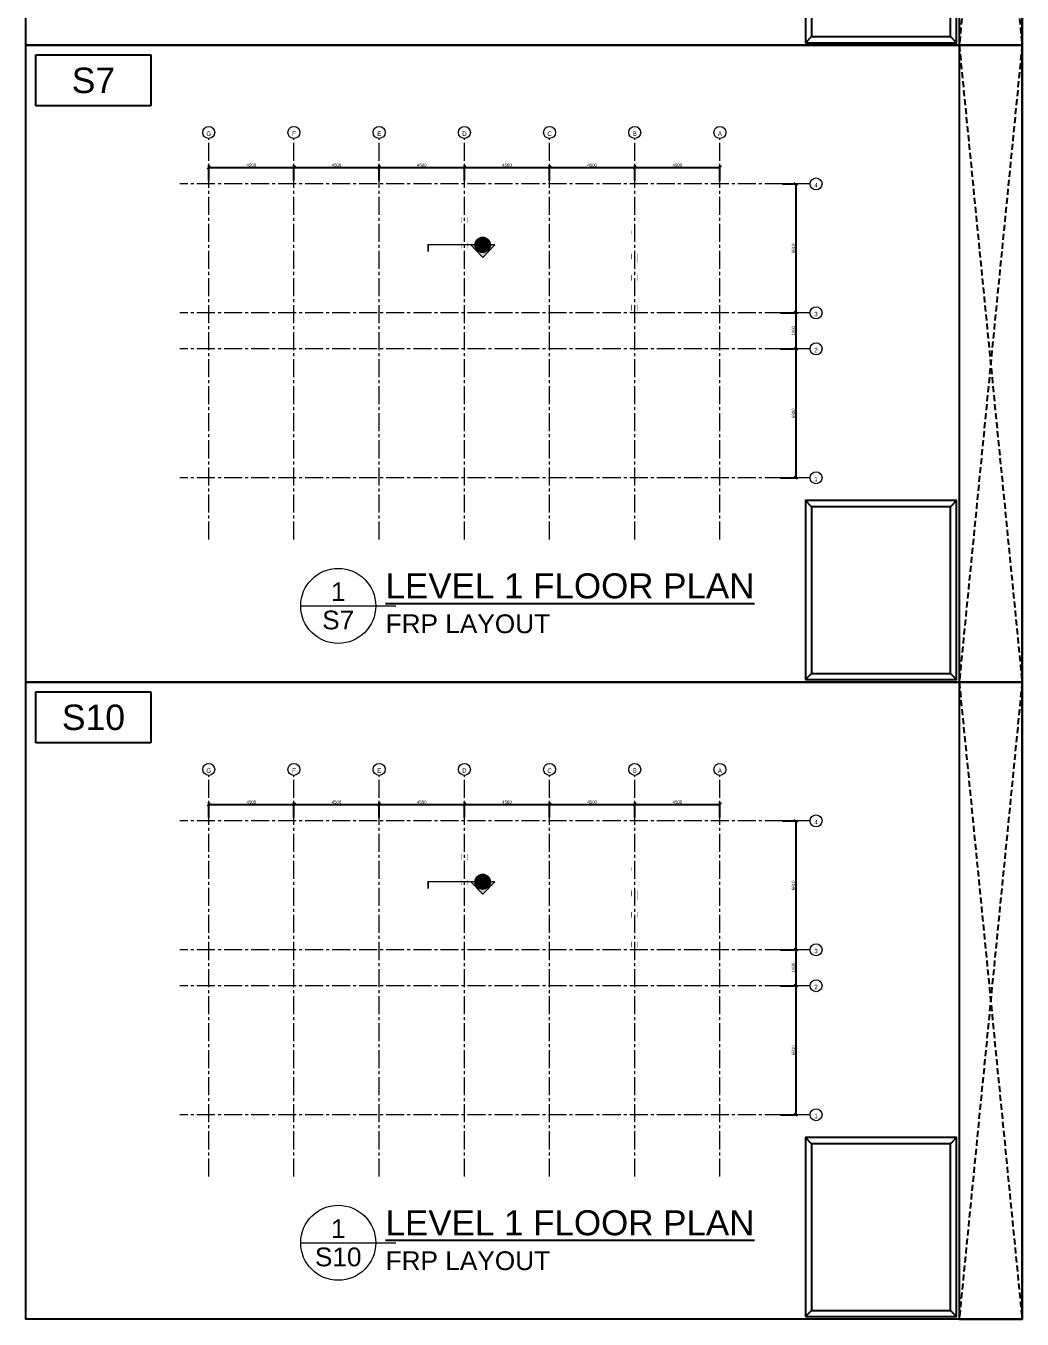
# Model space of a CAD drawing. Header units: inches. Extents: x 1159 to 9559, y -3650 to 1829.
# Drawn here: x 3343 to 5415, y -3650 to -961 of the extents above; entities that cross this region are included whole.
import ezdxf
from ezdxf.enums import TextEntityAlignment as Align

# ---------------------------------------------------------------- set-up
doc = ezdxf.new("R2010")
doc.units = ezdxf.units.IN
doc.header["$MEASUREMENT"] = 0
doc.header["$PDMODE"] = 3
doc.linetypes.add('CENTER2', pattern=[1.125, 0.75, -0.125, 0.125, -0.125])
doc.linetypes.add('HIDDEN', pattern=[0.375, 0.25, -0.125])
doc.layers.get('Defpoints').update_dxf_attribs({"color": 190})
for name, color, linetype, lineweight in [('S-GRID-IDEN', 1, 'Continuous', 9), ('STN-ANNO-TEXT', 3, 'Continuous', 20), ('STN-ANNO-TITL-TEXT', 7, 'Continuous', 25), ('STN-DIM-2', 142, 'Continuous', 13), ('STN-FRP', 5, 'Continuous', 20), ('STN-GRID-ID', 6, 'Continuous', 20), ('STN-GRID-LINE', 10, 'CENTER2', 13), ('STN-HATCH', 253, 'Continuous', 9)]:
    doc.layers.add(name, color=color, linetype=linetype, lineweight=lineweight)
doc.layers.add('Sheetnumber', color=90, linetype='Continuous', plot=False)
doc.layers.add('STN-VPORT', color=30, linetype='Continuous', plot=False)
doc.styles.add('96', font='swiss.ttf', dxfattribs={"height": 6})
doc.styles.add('Arial Narrow', font='ARIALN.TTF', dxfattribs={"height": 18.75})
doc.styles.add('Arial Narrow_1_50', font='ARIALN.TTF', dxfattribs={"height": 6})
doc.styles.add('DIMENSIONS', font='swiss.ttf')
doc.dimstyles.new('SSA_Dimension_Style_50', dxfattribs={"dimscale": 12, "dimtxt": 6.25, "dimasz": 0.520833, "dimexe": 0.390625, "dimexo": 0.260417, "dimgap": 0.130208, "dimtad": 1, "dimdec": 0, "dimlfac": 25.4, "dimzin": 0, "dimdsep": 46, "dimtxsty": 'Arial Narrow_1_50', "dimblk1": 'OBLIQUE', "dimblk2": 'OBLIQUE', "dimsah": 1, "dimcen": 0.09, "dimazin": 0, "dimtfac": 1, "dimtdec": 0, "dimtix": 1, "dimtmove": 0, "dimatfit": 3, "dimfxl": 1, "dimtvp": 1, "dimtolj": 1, "dimtzin": 0, "dimarcsym": 2})

# ---------------------------------------------------------------- blocks, each defined once
blk = doc.blocks.new('Stamp area')
at = {"layer": 'Defpoints'}
for p, q in [((-2.401, 2.852), (-2.501, 2.952)), ((-0.143, 2.852), (-0.043, 2.952)), ((-2.401, 0.142), (-2.501, 0.042)), ((-0.143, 0.142), (-0.043, 0.042))]:
    blk.add_line(p, q, dxfattribs=at)
for points in [[(-2.501, 0.042), (-0.043, 0.042), (-0.043, 2.952), (-2.501, 2.952)], [(-2.401, 0.142), (-0.143, 0.142), (-0.143, 2.852), (-2.401, 2.852)]]:
    blk.add_lwpolyline(points, close=True, dxfattribs=at)
blk = doc.blocks.new('*U68')
at = {"layer": 'STN-VPORT'}
for points in [[(3466.1, 2814.8), (5538.1, 2814.8), (5538.1, 1490.3), (3466.1, 1490.3)], [(5538.1, 2814.8), (5407.3, 2814.8), (5407.3, 1490.3), (5538.1, 1490.3)]]:
    blk.add_lwpolyline(points, close=True, dxfattribs=at)
at = {"layer": 'STN-VPORT', "linetype": 'HIDDEN', "ltscale": 50}
for points in [[(5407.3, 2814.8), (5538.1, 1490.3)], [(5538.1, 2814.8), (5407.3, 1490.3)]]:
    blk.add_lwpolyline(points, dxfattribs=at)
at = {"layer": 'STN-DIM-2', "xscale": 127.9208651747724, "yscale": 127.9208651747724, "zscale": 127.9208651747724}
blk.add_blockref('Stamp area', (5407.3, 1490.3), dxfattribs=at)
blk = doc.blocks.new('*U22')
at = {"layer": 'STN-GRID-ID'}
for p, q in [((-2, 0), (2, 0)), ((2, 0), (3.071, 0))]:
    blk.add_line(p, q, dxfattribs=at)
blk.add_circle((0, 0), 2, dxfattribs=at)
at = {"layer": 'STN-ANNO-TEXT', "style": 'DIMENSIONS'}
for tag, p in [('1', (0, 0.753)), ('S1', (0, -0.753))]:
    blk.add_attdef(tag, text='', height=1, dxfattribs=at).set_placement(p, align=Align.MIDDLE_CENTER)
blk.add_attdef('SCALE', text='', height=1, dxfattribs=at).set_placement((2.527, -0.455), align=Align.TOP_LEFT)
at = {"layer": 'STN-ANNO-TITL-TEXT', "style": 'DIMENSIONS'}
blk.add_attdef('%%UTITLE', text='', height=1.333, dxfattribs=at).set_placement((2.527, 0), align=Align.BOTTOM_LEFT)
blk = doc.blocks.new('Grid - SSA_Grid-Tag 2-546602-01-1400-FIRST FLOOR PLAN - BLOCK A')
at = {"layer": 'S-GRID-IDEN'}
blk.add_circle((0, 0), 0.25, dxfattribs=at)
blk = doc.blocks.new('_OBLIQUE')
at = {"color": 0, "linetype": 'ByBlock'}
blk.add_line((-0.5, -0.5), (0.5, 0.5), dxfattribs=at)
blk = doc.blocks.new('*D133')
at = {"layer": 'Defpoints', "color": 0, "transparency": 16777216}
for p in [(3900.9, -1255.1), (3723.7, -1285.4), (3900.9, -1285.4)]:
    blk.add_point(p, dxfattribs=at)
at = {"layer": 'STN-DIM-2', "color": 0, "lineweight": -2, "transparency": 16777216}
for p, q in [((3723.7, -1282.3), (3723.7, -1250.4)), ((3723.7, -1255.1), (3900.9, -1255.1)), ((3900.9, -1282.3), (3900.9, -1250.4))]:
    blk.add_line(p, q, dxfattribs=at)
at = {"layer": 'STN-DIM-2', "color": 0, "lineweight": -2, "transparency": 16777216, "xscale": 6.249999999999998, "yscale": 6.249999999999998, "zscale": 6.249999999999998, "rotation": 180}
blk.add_blockref('_OBLIQUE', (3723.7, -1255.1), dxfattribs=at)
at = {"layer": 'STN-DIM-2', "color": 0, "lineweight": -2, "transparency": 16777216, "xscale": 6.249999999999998, "yscale": 6.249999999999998, "zscale": 6.249999999999998}
blk.add_blockref('_OBLIQUE', (3900.9, -1255.1), dxfattribs=at)
at = {"layer": 'STN-DIM-2', "color": 0, "transparency": 16777216, "insert": (3812.3, -1250.2), "char_height": 6, "attachment_point": 5, "style": 'Arial Narrow_1_50'}
blk.add_mtext('\\A1;{\\H1.08333x;4500}', dxfattribs=at)
blk = doc.blocks.new('*D134')
at = {"layer": 'Defpoints', "color": 0, "transparency": 16777216}
for p in [(4078.1, -1255.1), (3900.9, -1285.4), (4078.1, -1285.4)]:
    blk.add_point(p, dxfattribs=at)
at = {"layer": 'STN-DIM-2', "color": 0, "lineweight": -2, "transparency": 16777216}
for p, q in [((3900.9, -1282.3), (3900.9, -1250.4)), ((3900.9, -1255.1), (4078.1, -1255.1)), ((4078.1, -1282.3), (4078.1, -1250.4))]:
    blk.add_line(p, q, dxfattribs=at)
at = {"layer": 'STN-DIM-2', "color": 0, "lineweight": -2, "transparency": 16777216, "xscale": 6.249999999999998, "yscale": 6.249999999999998, "zscale": 6.249999999999998, "rotation": 180}
blk.add_blockref('_OBLIQUE', (3900.9, -1255.1), dxfattribs=at)
at = {"layer": 'STN-DIM-2', "color": 0, "lineweight": -2, "transparency": 16777216, "xscale": 6.249999999999998, "yscale": 6.249999999999998, "zscale": 6.249999999999998}
blk.add_blockref('_OBLIQUE', (4078.1, -1255.1), dxfattribs=at)
at = {"layer": 'STN-DIM-2', "color": 0, "transparency": 16777216, "insert": (3989.5, -1250.2), "char_height": 6, "attachment_point": 5, "style": 'Arial Narrow_1_50'}
blk.add_mtext('\\A1;{\\H1.08333x;4500}', dxfattribs=at)
blk = doc.blocks.new('*D135')
at = {"layer": 'Defpoints', "color": 0, "transparency": 16777216}
for p in [(4255.4, -1255.1), (4078.2, -1285.4), (4255.4, -1285.4)]:
    blk.add_point(p, dxfattribs=at)
at = {"layer": 'STN-DIM-2', "color": 0, "lineweight": -2, "transparency": 16777216}
for p, q in [((4078.2, -1282.3), (4078.2, -1250.4)), ((4078.2, -1255.1), (4255.4, -1255.1)), ((4255.4, -1282.3), (4255.4, -1250.4))]:
    blk.add_line(p, q, dxfattribs=at)
at = {"layer": 'STN-DIM-2', "color": 0, "lineweight": -2, "transparency": 16777216, "xscale": 6.249999999999998, "yscale": 6.249999999999998, "zscale": 6.249999999999998, "rotation": 180}
blk.add_blockref('_OBLIQUE', (4078.2, -1255.1), dxfattribs=at)
at = {"layer": 'STN-DIM-2', "color": 0, "lineweight": -2, "transparency": 16777216, "xscale": 6.249999999999998, "yscale": 6.249999999999998, "zscale": 6.249999999999998}
blk.add_blockref('_OBLIQUE', (4255.4, -1255.1), dxfattribs=at)
at = {"layer": 'STN-DIM-2', "color": 0, "transparency": 16777216, "insert": (4166.8, -1250.2), "char_height": 6, "attachment_point": 5, "style": 'Arial Narrow_1_50'}
blk.add_mtext('\\A1;{\\H1.08333x;4500}', dxfattribs=at)
blk = doc.blocks.new('*D136')
at = {"layer": 'Defpoints', "color": 0, "transparency": 16777216}
for p in [(4432.6, -1255.1), (4255.4, -1285.4), (4432.6, -1285.4)]:
    blk.add_point(p, dxfattribs=at)
at = {"layer": 'STN-DIM-2', "color": 0, "lineweight": -2, "transparency": 16777216}
for p, q in [((4255.4, -1282.3), (4255.4, -1250.4)), ((4255.4, -1255.1), (4432.6, -1255.1)), ((4432.6, -1282.3), (4432.6, -1250.4))]:
    blk.add_line(p, q, dxfattribs=at)
at = {"layer": 'STN-DIM-2', "color": 0, "lineweight": -2, "transparency": 16777216, "xscale": 6.249999999999998, "yscale": 6.249999999999998, "zscale": 6.249999999999998, "rotation": 180}
blk.add_blockref('_OBLIQUE', (4255.4, -1255.1), dxfattribs=at)
at = {"layer": 'STN-DIM-2', "color": 0, "lineweight": -2, "transparency": 16777216, "xscale": 6.249999999999998, "yscale": 6.249999999999998, "zscale": 6.249999999999998}
blk.add_blockref('_OBLIQUE', (4432.6, -1255.1), dxfattribs=at)
at = {"layer": 'STN-DIM-2', "color": 0, "transparency": 16777216, "insert": (4344, -1250.2), "char_height": 6, "attachment_point": 5, "style": 'Arial Narrow_1_50'}
blk.add_mtext('\\A1;{\\H1.08333x;4500}', dxfattribs=at)
blk = doc.blocks.new('*D137')
at = {"layer": 'Defpoints', "color": 0, "transparency": 16777216}
for p in [(4609.7, -1255.1), (4432.6, -1285.4), (4609.7, -1285.4)]:
    blk.add_point(p, dxfattribs=at)
at = {"layer": 'STN-DIM-2', "color": 0, "lineweight": -2, "transparency": 16777216}
for p, q in [((4432.6, -1282.3), (4432.6, -1250.4)), ((4432.6, -1255.1), (4609.7, -1255.1)), ((4609.7, -1282.3), (4609.7, -1250.4))]:
    blk.add_line(p, q, dxfattribs=at)
at = {"layer": 'STN-DIM-2', "color": 0, "lineweight": -2, "transparency": 16777216, "xscale": 6.249999999999998, "yscale": 6.249999999999998, "zscale": 6.249999999999998, "rotation": 180}
blk.add_blockref('_OBLIQUE', (4432.6, -1255.1), dxfattribs=at)
at = {"layer": 'STN-DIM-2', "color": 0, "lineweight": -2, "transparency": 16777216, "xscale": 6.249999999999998, "yscale": 6.249999999999998, "zscale": 6.249999999999998}
blk.add_blockref('_OBLIQUE', (4609.7, -1255.1), dxfattribs=at)
at = {"layer": 'STN-DIM-2', "color": 0, "transparency": 16777216, "insert": (4521.2, -1250.2), "char_height": 6, "attachment_point": 5, "style": 'Arial Narrow_1_50'}
blk.add_mtext('\\A1;{\\H1.08333x;4500}', dxfattribs=at)
blk = doc.blocks.new('*D138')
at = {"layer": 'Defpoints', "color": 0, "transparency": 16777216}
for p in [(4786.9, -1255.1), (4609.7, -1285.4), (4786.9, -1285.4)]:
    blk.add_point(p, dxfattribs=at)
at = {"layer": 'STN-DIM-2', "color": 0, "lineweight": -2, "transparency": 16777216}
for p, q in [((4609.7, -1282.3), (4609.7, -1250.4)), ((4609.7, -1255.1), (4786.9, -1255.1)), ((4786.9, -1282.3), (4786.9, -1250.4))]:
    blk.add_line(p, q, dxfattribs=at)
at = {"layer": 'STN-DIM-2', "color": 0, "lineweight": -2, "transparency": 16777216, "xscale": 6.249999999999998, "yscale": 6.249999999999998, "zscale": 6.249999999999998, "rotation": 180}
blk.add_blockref('_OBLIQUE', (4609.7, -1255.1), dxfattribs=at)
at = {"layer": 'STN-DIM-2', "color": 0, "lineweight": -2, "transparency": 16777216, "xscale": 6.249999999999998, "yscale": 6.249999999999998, "zscale": 6.249999999999998}
blk.add_blockref('_OBLIQUE', (4786.9, -1255.1), dxfattribs=at)
at = {"layer": 'STN-DIM-2', "color": 0, "transparency": 16777216, "insert": (4698.3, -1250.2), "char_height": 6, "attachment_point": 5, "style": 'Arial Narrow_1_50'}
blk.add_mtext('\\A1;{\\H1.08333x;4500}', dxfattribs=at)
blk = doc.blocks.new('*D139')
at = {"layer": 'Defpoints', "color": 0, "transparency": 16777216}
for p in [(4914.2, -1289.4), (4909.6, -1557.4), (4944.5, -1557.4)]:
    blk.add_point(p, dxfattribs=at)
at = {"layer": 'STN-DIM-2', "color": 0, "lineweight": -2, "transparency": 16777216}
for p, q in [((4917.3, -1289.4), (4949.2, -1289.4)), ((4944.5, -1289.4), (4944.5, -1557.4)), ((4912.7, -1557.4), (4949.2, -1557.4))]:
    blk.add_line(p, q, dxfattribs=at)
at = {"layer": 'STN-DIM-2', "color": 0, "lineweight": -2, "transparency": 16777216, "xscale": 6.249999999999998, "yscale": 6.249999999999998, "zscale": 6.249999999999998}
for p, rotation in [((4944.5, -1289.4), 90), ((4944.5, -1557.4), 270)]:
    blk.add_blockref('_OBLIQUE', p, dxfattribs=dict(at, rotation=rotation))
at = {"layer": 'STN-DIM-2', "color": 0, "transparency": 16777216, "insert": (4939.7, -1423.4), "char_height": 6, "attachment_point": 5, "rotation": 90, "style": 'Arial Narrow_1_50'}
blk.add_mtext('\\A1;{\\H1.08333x;6810}', dxfattribs=at)
blk = doc.blocks.new('*D140')
at = {"layer": 'Defpoints', "color": 0, "transparency": 16777216}
for p in [(4909.6, -1557.4), (4909.6, -1632.3), (4944.5, -1632.3)]:
    blk.add_point(p, dxfattribs=at)
at = {"layer": 'STN-DIM-2', "color": 0, "lineweight": -2, "transparency": 16777216}
for p, q in [((4912.7, -1557.4), (4949.2, -1557.4)), ((4944.5, -1557.4), (4944.5, -1632.3)), ((4912.7, -1632.3), (4949.2, -1632.3))]:
    blk.add_line(p, q, dxfattribs=at)
at = {"layer": 'STN-DIM-2', "color": 0, "lineweight": -2, "transparency": 16777216, "xscale": 6.249999999999998, "yscale": 6.249999999999998, "zscale": 6.249999999999998}
for p, rotation in [((4944.5, -1557.4), 90), ((4944.5, -1632.3), 270)]:
    blk.add_blockref('_OBLIQUE', p, dxfattribs=dict(at, rotation=rotation))
at = {"layer": 'STN-DIM-2', "color": 0, "transparency": 16777216, "insert": (4939.7, -1594.8), "char_height": 6, "attachment_point": 5, "rotation": 90, "style": 'Arial Narrow_1_50'}
blk.add_mtext('\\A1;{\\H1.08333x;1900}', dxfattribs=at)
blk = doc.blocks.new('*D141')
at = {"layer": 'Defpoints', "color": 0, "transparency": 16777216}
for p in [(4909.6, -1632.3), (4909.6, -1900.4), (4944.5, -1900.4)]:
    blk.add_point(p, dxfattribs=at)
at = {"layer": 'STN-DIM-2', "color": 0, "lineweight": -2, "transparency": 16777216}
for p, q in [((4912.7, -1632.3), (4949.2, -1632.3)), ((4944.5, -1632.3), (4944.5, -1900.4)), ((4912.7, -1900.4), (4949.2, -1900.4))]:
    blk.add_line(p, q, dxfattribs=at)
at = {"layer": 'STN-DIM-2', "color": 0, "lineweight": -2, "transparency": 16777216, "xscale": 6.249999999999998, "yscale": 6.249999999999998, "zscale": 6.249999999999998}
for p, rotation in [((4944.5, -1632.3), 90), ((4944.5, -1900.4), 270)]:
    blk.add_blockref('_OBLIQUE', p, dxfattribs=dict(at, rotation=rotation))
at = {"layer": 'STN-DIM-2', "color": 0, "transparency": 16777216, "insert": (4939.7, -1766.3), "char_height": 6, "attachment_point": 5, "rotation": 90, "style": 'Arial Narrow_1_50'}
blk.add_mtext('\\A1;{\\H1.08333x;6810}', dxfattribs=at)
blk = doc.blocks.new('*U38')
at = {"layer": 'STN-FRP', "true_color": 0xfefefe}
h = blk.add_hatch(color=7, dxfattribs=at)
h.dxf.hatch_style = 1
edge = h.paths.add_edge_path()
edge.add_arc((11.44, 0), 3, 0, 360)
at = {"layer": 'STN-HATCH', "ltscale": 100}
blk.add_hatch(color=256, dxfattribs=at).paths.add_polyline_path([(8.44, 0), (6.76, 0), (11.44, -4.88), (16.12, 0), (14.44, 0, -1)])
at = {"layer": 'STN-HATCH'}
h = blk.add_hatch(color=256, dxfattribs=at)
h.dxf.hatch_style = 1
h.paths.add_polyline_path([(-10.12, -2.7), (-9.45, -2.7), (-9.45, 0), (-10.12, 0)])
at = {"layer": 'STN-GRID-ID'}
for q in [(-10.12, 0), (14.44, 0)]:
    blk.add_line((8.44, 0), q, dxfattribs=at)
blk.add_lwpolyline([(8.44, 0), (6.76, 0), (11.44, -4.88), (16.12, 0), (14.44, 0, -1)], format="xyb", close=True, dxfattribs=at)
blk.add_circle((11.44, 0), 3, dxfattribs=at)
at = {"layer": 'STN-ANNO-TEXT', "ltscale": 2, "style": 'DIMENSIONS'}
for tag, p in [('1', (11.37, 1.12)), ('S1', (11.37, -1.07))]:
    blk.add_attdef(tag, text='', height=1.39, dxfattribs=at).set_placement(p, align=Align.MIDDLE_CENTER)
blk = doc.blocks.new('*D160')
at = {"layer": 'Defpoints', "color": 0, "transparency": 16777216}
for p in [(3900.9, -2579.6), (3723.7, -2610), (3900.9, -2610)]:
    blk.add_point(p, dxfattribs=at)
at = {"layer": 'STN-DIM-2', "color": 0, "lineweight": -2, "transparency": 16777216}
for p, q in [((3723.7, -2606.8), (3723.7, -2574.9)), ((3723.7, -2579.6), (3900.9, -2579.6)), ((3900.9, -2606.8), (3900.9, -2574.9))]:
    blk.add_line(p, q, dxfattribs=at)
at = {"layer": 'STN-DIM-2', "color": 0, "lineweight": -2, "transparency": 16777216, "xscale": 6.249999999999998, "yscale": 6.249999999999998, "zscale": 6.249999999999998, "rotation": 180}
blk.add_blockref('_OBLIQUE', (3723.7, -2579.6), dxfattribs=at)
at = {"layer": 'STN-DIM-2', "color": 0, "lineweight": -2, "transparency": 16777216, "xscale": 6.249999999999998, "yscale": 6.249999999999998, "zscale": 6.249999999999998}
blk.add_blockref('_OBLIQUE', (3900.9, -2579.6), dxfattribs=at)
at = {"layer": 'STN-DIM-2', "color": 0, "transparency": 16777216, "insert": (3812.3, -2574.7), "char_height": 6, "attachment_point": 5, "style": 'Arial Narrow_1_50'}
blk.add_mtext('\\A1;{\\H1.08333x;4500}', dxfattribs=at)
blk = doc.blocks.new('*D161')
at = {"layer": 'Defpoints', "color": 0, "transparency": 16777216}
for p in [(4078.1, -2579.6), (3900.9, -2610), (4078.1, -2610)]:
    blk.add_point(p, dxfattribs=at)
at = {"layer": 'STN-DIM-2', "color": 0, "lineweight": -2, "transparency": 16777216}
for p, q in [((3900.9, -2606.8), (3900.9, -2574.9)), ((3900.9, -2579.6), (4078.1, -2579.6)), ((4078.1, -2606.8), (4078.1, -2574.9))]:
    blk.add_line(p, q, dxfattribs=at)
at = {"layer": 'STN-DIM-2', "color": 0, "lineweight": -2, "transparency": 16777216, "xscale": 6.249999999999998, "yscale": 6.249999999999998, "zscale": 6.249999999999998, "rotation": 180}
blk.add_blockref('_OBLIQUE', (3900.9, -2579.6), dxfattribs=at)
at = {"layer": 'STN-DIM-2', "color": 0, "lineweight": -2, "transparency": 16777216, "xscale": 6.249999999999998, "yscale": 6.249999999999998, "zscale": 6.249999999999998}
blk.add_blockref('_OBLIQUE', (4078.1, -2579.6), dxfattribs=at)
at = {"layer": 'STN-DIM-2', "color": 0, "transparency": 16777216, "insert": (3989.5, -2574.7), "char_height": 6, "attachment_point": 5, "style": 'Arial Narrow_1_50'}
blk.add_mtext('\\A1;{\\H1.08333x;4500}', dxfattribs=at)
blk = doc.blocks.new('*D162')
at = {"layer": 'Defpoints', "color": 0, "transparency": 16777216}
for p in [(4255.4, -2579.6), (4078.2, -2610), (4255.4, -2610)]:
    blk.add_point(p, dxfattribs=at)
at = {"layer": 'STN-DIM-2', "color": 0, "lineweight": -2, "transparency": 16777216}
for p, q in [((4078.2, -2606.8), (4078.2, -2574.9)), ((4078.2, -2579.6), (4255.4, -2579.6)), ((4255.4, -2606.8), (4255.4, -2574.9))]:
    blk.add_line(p, q, dxfattribs=at)
at = {"layer": 'STN-DIM-2', "color": 0, "lineweight": -2, "transparency": 16777216, "xscale": 6.249999999999998, "yscale": 6.249999999999998, "zscale": 6.249999999999998, "rotation": 180}
blk.add_blockref('_OBLIQUE', (4078.2, -2579.6), dxfattribs=at)
at = {"layer": 'STN-DIM-2', "color": 0, "lineweight": -2, "transparency": 16777216, "xscale": 6.249999999999998, "yscale": 6.249999999999998, "zscale": 6.249999999999998}
blk.add_blockref('_OBLIQUE', (4255.4, -2579.6), dxfattribs=at)
at = {"layer": 'STN-DIM-2', "color": 0, "transparency": 16777216, "insert": (4166.8, -2574.7), "char_height": 6, "attachment_point": 5, "style": 'Arial Narrow_1_50'}
blk.add_mtext('\\A1;{\\H1.08333x;4500}', dxfattribs=at)
blk = doc.blocks.new('*D163')
at = {"layer": 'Defpoints', "color": 0, "transparency": 16777216}
for p in [(4432.6, -2579.6), (4255.4, -2610), (4432.6, -2610)]:
    blk.add_point(p, dxfattribs=at)
at = {"layer": 'STN-DIM-2', "color": 0, "lineweight": -2, "transparency": 16777216}
for p, q in [((4255.4, -2606.8), (4255.4, -2574.9)), ((4255.4, -2579.6), (4432.6, -2579.6)), ((4432.6, -2606.8), (4432.6, -2574.9))]:
    blk.add_line(p, q, dxfattribs=at)
at = {"layer": 'STN-DIM-2', "color": 0, "lineweight": -2, "transparency": 16777216, "xscale": 6.249999999999998, "yscale": 6.249999999999998, "zscale": 6.249999999999998, "rotation": 180}
blk.add_blockref('_OBLIQUE', (4255.4, -2579.6), dxfattribs=at)
at = {"layer": 'STN-DIM-2', "color": 0, "lineweight": -2, "transparency": 16777216, "xscale": 6.249999999999998, "yscale": 6.249999999999998, "zscale": 6.249999999999998}
blk.add_blockref('_OBLIQUE', (4432.6, -2579.6), dxfattribs=at)
at = {"layer": 'STN-DIM-2', "color": 0, "transparency": 16777216, "insert": (4344, -2574.7), "char_height": 6, "attachment_point": 5, "style": 'Arial Narrow_1_50'}
blk.add_mtext('\\A1;{\\H1.08333x;4500}', dxfattribs=at)
blk = doc.blocks.new('*D164')
at = {"layer": 'Defpoints', "color": 0, "transparency": 16777216}
for p in [(4609.7, -2579.6), (4432.6, -2610), (4609.7, -2610)]:
    blk.add_point(p, dxfattribs=at)
at = {"layer": 'STN-DIM-2', "color": 0, "lineweight": -2, "transparency": 16777216}
for p, q in [((4432.6, -2606.8), (4432.6, -2574.9)), ((4432.6, -2579.6), (4609.7, -2579.6)), ((4609.7, -2606.8), (4609.7, -2574.9))]:
    blk.add_line(p, q, dxfattribs=at)
at = {"layer": 'STN-DIM-2', "color": 0, "lineweight": -2, "transparency": 16777216, "xscale": 6.249999999999998, "yscale": 6.249999999999998, "zscale": 6.249999999999998, "rotation": 180}
blk.add_blockref('_OBLIQUE', (4432.6, -2579.6), dxfattribs=at)
at = {"layer": 'STN-DIM-2', "color": 0, "lineweight": -2, "transparency": 16777216, "xscale": 6.249999999999998, "yscale": 6.249999999999998, "zscale": 6.249999999999998}
blk.add_blockref('_OBLIQUE', (4609.7, -2579.6), dxfattribs=at)
at = {"layer": 'STN-DIM-2', "color": 0, "transparency": 16777216, "insert": (4521.2, -2574.7), "char_height": 6, "attachment_point": 5, "style": 'Arial Narrow_1_50'}
blk.add_mtext('\\A1;{\\H1.08333x;4500}', dxfattribs=at)
blk = doc.blocks.new('*D165')
at = {"layer": 'Defpoints', "color": 0, "transparency": 16777216}
for p in [(4786.9, -2579.6), (4609.7, -2610), (4786.9, -2610)]:
    blk.add_point(p, dxfattribs=at)
at = {"layer": 'STN-DIM-2', "color": 0, "lineweight": -2, "transparency": 16777216}
for p, q in [((4609.7, -2606.8), (4609.7, -2574.9)), ((4609.7, -2579.6), (4786.9, -2579.6)), ((4786.9, -2606.8), (4786.9, -2574.9))]:
    blk.add_line(p, q, dxfattribs=at)
at = {"layer": 'STN-DIM-2', "color": 0, "lineweight": -2, "transparency": 16777216, "xscale": 6.249999999999998, "yscale": 6.249999999999998, "zscale": 6.249999999999998, "rotation": 180}
blk.add_blockref('_OBLIQUE', (4609.7, -2579.6), dxfattribs=at)
at = {"layer": 'STN-DIM-2', "color": 0, "lineweight": -2, "transparency": 16777216, "xscale": 6.249999999999998, "yscale": 6.249999999999998, "zscale": 6.249999999999998}
blk.add_blockref('_OBLIQUE', (4786.9, -2579.6), dxfattribs=at)
at = {"layer": 'STN-DIM-2', "color": 0, "transparency": 16777216, "insert": (4698.3, -2574.7), "char_height": 6, "attachment_point": 5, "style": 'Arial Narrow_1_50'}
blk.add_mtext('\\A1;{\\H1.08333x;4500}', dxfattribs=at)
blk = doc.blocks.new('*D166')
at = {"layer": 'Defpoints', "color": 0, "transparency": 16777216}
for p in [(4914.2, -2614), (4909.6, -2882), (4944.5, -2882)]:
    blk.add_point(p, dxfattribs=at)
at = {"layer": 'STN-DIM-2', "color": 0, "lineweight": -2, "transparency": 16777216}
for p, q in [((4917.3, -2614), (4949.2, -2614)), ((4944.5, -2614), (4944.5, -2882)), ((4912.7, -2882), (4949.2, -2882))]:
    blk.add_line(p, q, dxfattribs=at)
at = {"layer": 'STN-DIM-2', "color": 0, "lineweight": -2, "transparency": 16777216, "xscale": 6.249999999999998, "yscale": 6.249999999999998, "zscale": 6.249999999999998}
for p, rotation in [((4944.5, -2614), 90), ((4944.5, -2882), 270)]:
    blk.add_blockref('_OBLIQUE', p, dxfattribs=dict(at, rotation=rotation))
at = {"layer": 'STN-DIM-2', "color": 0, "transparency": 16777216, "insert": (4939.7, -2748), "char_height": 6, "attachment_point": 5, "rotation": 90, "style": 'Arial Narrow_1_50'}
blk.add_mtext('\\A1;{\\H1.08333x;6810}', dxfattribs=at)
blk = doc.blocks.new('*D167')
at = {"layer": 'Defpoints', "color": 0, "transparency": 16777216}
for p in [(4909.6, -2882), (4909.6, -2956.8), (4944.5, -2956.8)]:
    blk.add_point(p, dxfattribs=at)
at = {"layer": 'STN-DIM-2', "color": 0, "lineweight": -2, "transparency": 16777216}
for p, q in [((4912.7, -2882), (4949.2, -2882)), ((4944.5, -2882), (4944.5, -2956.8)), ((4912.7, -2956.8), (4949.2, -2956.8))]:
    blk.add_line(p, q, dxfattribs=at)
at = {"layer": 'STN-DIM-2', "color": 0, "lineweight": -2, "transparency": 16777216, "xscale": 6.249999999999998, "yscale": 6.249999999999998, "zscale": 6.249999999999998}
for p, rotation in [((4944.5, -2882), 90), ((4944.5, -2956.8), 270)]:
    blk.add_blockref('_OBLIQUE', p, dxfattribs=dict(at, rotation=rotation))
at = {"layer": 'STN-DIM-2', "color": 0, "transparency": 16777216, "insert": (4939.7, -2919.4), "char_height": 6, "attachment_point": 5, "rotation": 90, "style": 'Arial Narrow_1_50'}
blk.add_mtext('\\A1;{\\H1.08333x;1900}', dxfattribs=at)
blk = doc.blocks.new('*D168')
at = {"layer": 'Defpoints', "color": 0, "transparency": 16777216}
for p in [(4909.6, -2956.8), (4909.6, -3225), (4944.5, -3225)]:
    blk.add_point(p, dxfattribs=at)
at = {"layer": 'STN-DIM-2', "color": 0, "lineweight": -2, "transparency": 16777216}
for p, q in [((4912.7, -2956.8), (4949.2, -2956.8)), ((4944.5, -2956.8), (4944.5, -3225)), ((4912.7, -3225), (4949.2, -3225))]:
    blk.add_line(p, q, dxfattribs=at)
at = {"layer": 'STN-DIM-2', "color": 0, "lineweight": -2, "transparency": 16777216, "xscale": 6.249999999999998, "yscale": 6.249999999999998, "zscale": 6.249999999999998}
for p, rotation in [((4944.5, -2956.8), 90), ((4944.5, -3225), 270)]:
    blk.add_blockref('_OBLIQUE', p, dxfattribs=dict(at, rotation=rotation))
at = {"layer": 'STN-DIM-2', "color": 0, "transparency": 16777216, "insert": (4939.7, -3090.9), "char_height": 6, "attachment_point": 5, "rotation": 90, "style": 'Arial Narrow_1_50'}
blk.add_mtext('\\A1;{\\H1.08333x;6810}', dxfattribs=at)

msp = doc.modelspace()

# ---------------------------------------------------------------- linework, layer by layer
at = {"layer": 'STN-FRP', "const_width": 1}
for points in [[(4248.898, -1370.429), (4248.898, -1358.429)], [(4261.923, -1370.429), (4261.923, -1358.429)], [(4603.689, -1385.742), (4603.689, -1393.742)], [(4248.898, -1411.429), (4248.898, -1423.429)], [(4261.923, -1411.429), (4261.923, -1423.429)], [(4603.314, -1434.095), (4603.314, -1446.095)], [(4616.169, -1434.095), (4616.169, -1454.095)], [(4603.314, -1478.595), (4603.314, -1490.595)], [(4616.169, -1478.595), (4616.169, -1490.595)], [(4603.314, -1552.596), (4603.314, -1540.596)], [(4616.169, -1552.596), (4616.169, -1540.596)], [(4248.898, -2694.958), (4248.898, -2682.958)], [(4261.923, -2694.958), (4261.923, -2682.958)], [(4603.689, -2710.271), (4603.689, -2718.271)], [(4248.898, -2735.958), (4248.898, -2747.958)], [(4261.923, -2735.958), (4261.923, -2747.958)], [(4603.314, -2758.625), (4603.314, -2770.625)], [(4616.169, -2758.625), (4616.169, -2778.625)], [(4603.314, -2803.124), (4603.314, -2815.124)], [(4616.169, -2803.124), (4616.169, -2815.124)], [(4603.314, -2877.125), (4603.314, -2865.125)], [(4616.169, -2877.125), (4616.169, -2865.125)]]:
    msp.add_lwpolyline(points, dxfattribs=at)
at = {"layer": 'STN-GRID-LINE', "ltscale": 50}
for points in [[(3723.748, -2028.758), (3723.748, -1194.804)], [(3900.913, -2028.758), (3900.913, -1194.804)], [(4078.245, -2028.758), (4078.245, -1194.804)], [(4255.411, -2028.758), (4255.411, -1194.804)], [(4432.576, -2028.758), (4432.576, -1194.804)], [(4609.741, -2028.758), (4609.741, -1194.804)], [(4786.907, -2028.758), (4786.907, -1194.804)], [(4974.312, -1289.43), (3663.582, -1289.43)], [(4974.312, -1557.429), (3663.582, -1557.429)], [(4974.312, -1632.262), (3663.582, -1632.262)], [(4974.312, -1900.425), (3663.582, -1900.425)], [(3723.748, -3353.287), (3723.748, -2519.333)], [(3900.913, -3353.287), (3900.913, -2519.333)], [(4078.245, -3353.287), (4078.245, -2519.333)], [(4255.411, -3353.287), (4255.411, -2519.333)], [(4432.576, -3353.287), (4432.576, -2519.333)], [(4609.741, -3353.287), (4609.741, -2519.333)], [(4786.907, -3353.287), (4786.907, -2519.333)], [(4974.312, -2613.959), (3663.582, -2613.959)], [(4974.312, -2881.959), (3663.582, -2881.959)], [(4974.312, -2956.791), (3663.582, -2956.791)], [(4974.312, -3224.954), (3663.582, -3224.954)]]:
    msp.add_lwpolyline(points, dxfattribs=at)

# ---------------------------------------------------------------- block references
for p in [(-122.68, -2491.335), (-122.68, -3815.864), (-122.68, -5140.393)]:
    msp.add_blockref('*U68', p)
at = {"xscale": 49.99999999999996, "yscale": 49.99999999999996, "zscale": 49.99999999999996}
for p in [(3723.748, -1182.304), (3900.913, -1182.304), (4078.245, -1182.304), (4255.411, -1182.304), (4432.576, -1182.304), (4609.741, -1182.304), (4786.907, -1182.304), (4986.812, -1289.43), (4986.812, -1557.429), (4986.812, -1632.262), (4986.812, -1900.425), (3723.748, -2506.833), (3900.913, -2506.833), (4078.245, -2506.833), (4255.411, -2506.833), (4432.576, -2506.833), (4609.741, -2506.833), (4786.907, -2506.833), (4986.812, -2613.959), (4986.812, -2881.959), (4986.812, -2956.791), (4986.812, -3224.954)]:
    msp.add_blockref('Grid - SSA_Grid-Tag 2-546602-01-1400-FIRST FLOOR PLAN - BLOCK A', p, dxfattribs=at)
for name, p, xscale, yscale, zscale, values in [('*U38', (4232.539, -1416.058), 5.333333333333333, 5.333333333333333, 5.333333333333333, {'S1': 'S3', '1': '1'}), ('*U22', (3993.06, -2166.806), 39.00956157071135, 39.00956157071135, 39.00956157071135, {'1': '1', 'S1': 'S7', 'SCALE': 'FRP LAYOUT', '%%UTITLE': '%%ULEVEL 1 FLOOR PLAN'}), ('*U38', (4232.539, -2740.587), 5.333333333333333, 5.333333333333333, 5.333333333333333, {'S1': 'S3', '1': '1'}), ('*U22', (3993.06, -3491.335), 39.00956157071135, 39.00956157071135, 39.00956157071135, {'1': '1', 'S1': 'S10', 'SCALE': 'FRP LAYOUT', '%%UTITLE': '%%ULEVEL 1 FLOOR PLAN'})]:
    msp.add_blockref(name, p, dxfattribs=dict(xscale=xscale, yscale=yscale, zscale=zscale)).add_auto_attribs(values)

# ---------------------------------------------------------------- texts
at = {"layer": 'S-GRID-IDEN', "char_height": 9.375, "width": 6.25233, "attachment_point": 5, "style": 'Arial Narrow'}
for s, insert in [('G', (3723.748, -1184.954)), ('F', (3900.913, -1184.954)), ('E', (4078.245, -1184.954)), ('D', (4255.411, -1184.954)), ('C', (4432.576, -1184.954)), ('B', (4609.741, -1184.954)), ('A', (4786.907, -1184.954)), ('4', (4986.812, -1292.08)), ('3', (4986.812, -1560.08)), ('2', (4986.812, -1634.912)), ('1', (4986.812, -1903.075)), ('G', (3723.748, -2509.483)), ('F', (3900.913, -2509.483)), ('E', (4078.245, -2509.483)), ('D', (4255.411, -2509.483)), ('C', (4432.576, -2509.483)), ('B', (4609.741, -2509.483)), ('A', (4786.907, -2509.483)), ('4', (4986.812, -2616.609)), ('3', (4986.812, -2884.609)), ('2', (4986.812, -2959.442)), ('1', (4986.812, -3227.605))]:
    msp.add_mtext(s, dxfattribs=dict(at, insert=insert))
at = {"layer": 'Sheetnumber', "char_height": 52.9001, "width": 186.3548, "attachment_point": 5, "style": '96', "bg_fill": 16, "box_fill_scale": 1.5, "bg_fill_color": 256, "bg_fill_transparency": 0}
for s, insert in [('S7', (3484.003, -1074.353)), ('S10', (3484.003, -2398.882))]:
    msp.add_mtext(s, dxfattribs=dict(at, insert=insert))

# ---------------------------------------------------------------- dimensions: what is measured, and where the dimension line sits
at = {"layer": 'STN-DIM-2'}
for base, p1, p2, picture, middle in [((3900.913, -1255.094), (3723.748, -1285.43), (3900.913, -1285.43), '*D133', (3812.33, -1250.213)), ((4078.079, -1255.094), (3900.913, -1285.43), (4078.079, -1285.43), '*D134', (3989.496, -1250.213)), ((4255.411, -1255.094), (4078.245, -1285.43), (4255.411, -1285.43), '*D135', (4166.828, -1250.213)), ((4432.576, -1255.094), (4255.411, -1285.43), (4432.576, -1285.43), '*D136', (4343.993, -1250.213)), ((4609.741, -1255.094), (4432.576, -1285.43), (4609.741, -1285.43), '*D137', (4521.159, -1250.213)), ((4786.907, -1255.094), (4609.741, -1285.43), (4786.907, -1285.43), '*D138', (4698.324, -1250.213)), ((3900.913, -2579.623), (3723.748, -2609.959), (3900.913, -2609.959), '*D160', (3812.33, -2574.742)), ((4078.079, -2579.623), (3900.913, -2609.959), (4078.079, -2609.959), '*D161', (3989.496, -2574.742)), ((4255.411, -2579.623), (4078.245, -2609.959), (4255.411, -2609.959), '*D162', (4166.828, -2574.742)), ((4432.576, -2579.623), (4255.411, -2609.959), (4432.576, -2609.959), '*D163', (4343.993, -2574.742)), ((4609.741, -2579.623), (4432.576, -2609.959), (4609.741, -2609.959), '*D164', (4521.159, -2574.742)), ((4786.907, -2579.623), (4609.741, -2609.959), (4786.907, -2609.959), '*D165', (4698.324, -2574.742))]:
    dim = msp.add_linear_dim(base=base, p1=p1, p2=p2, text='{\\H1.08333x;<>}', dimstyle='SSA_Dimension_Style_50', override={"dimtxt": 6, "dimpost": '<>'}, dxfattribs=at)
    dim.commit()
    dim.dimension.update_dxf_attribs({"geometry": picture, "text_midpoint": middle})
for base, p1, p2, text, picture, middle in [((4944.539, -1557.429), (4914.203, -1289.43), (4909.572, -1557.429), '{\\H1.08333x;6810}', '*D139', (4939.658, -1423.43)), ((4944.539, -1632.262), (4909.572, -1557.429), (4909.572, -1632.262), '{\\H1.08333x;1900}', '*D140', (4939.658, -1594.846)), ((4944.539, -1900.425), (4909.572, -1632.262), (4909.572, -1900.425), '{\\H1.08333x;6810}', '*D141', (4939.658, -1766.344)), ((4944.539, -2881.959), (4914.203, -2613.959), (4909.572, -2881.959), '{\\H1.08333x;6810}', '*D166', (4939.658, -2747.959)), ((4944.539, -2956.791), (4909.572, -2881.959), (4909.572, -2956.791), '{\\H1.08333x;1900}', '*D167', (4939.658, -2919.375)), ((4944.539, -3224.954), (4909.572, -2956.791), (4909.572, -3224.954), '{\\H1.08333x;6810}', '*D168', (4939.658, -3090.873))]:
    dim = msp.add_linear_dim(base=base, p1=p1, p2=p2, angle=270, text=text, dimstyle='SSA_Dimension_Style_50', override={"dimtxt": 6, "dimpost": '<>'}, dxfattribs=at)
    dim.commit()
    dim.dimension.update_dxf_attribs({"geometry": picture, "text_midpoint": middle})

doc.saveas('drawing.dxf')
